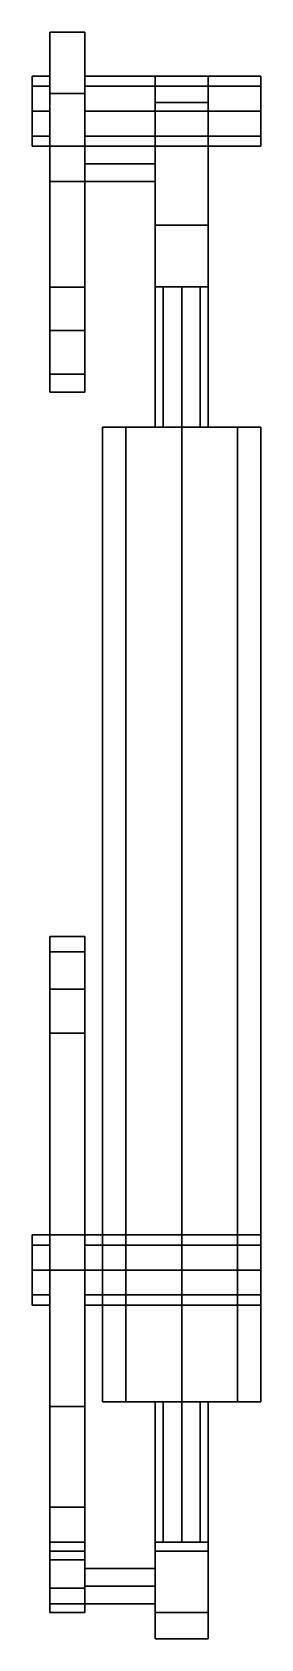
# Model space of a CAD drawing. Extents: x -1.08 to 1.08, y -2.1 to 2.35.
# Drawn here: x -1.08 to -0.82, y 0.52 to 2.35 of the extents above; entities that cross this region are included whole.
import ezdxf

# ---------------------------------------------------------------- set-up
doc = ezdxf.new("R2010")
doc.units = 0
doc.layers.add('SUSPENSION', color=5, linetype='CONTINUOUS')

msp = doc.modelspace()

# ---------------------------------------------------------------- linework, layer by layer
at = {"layer": 'SUSPENSION'}
for points in [[(-1.02, 2.35, 0.46), (-1.02, 2.28, 0.4), (-1.06, 2.28, 0.4), (-1.06, 2.35, 0.46)], [(-1.02, 2.28, 0.6), (-1.02, 2.35, 0.48), (-1.06, 2.35, 0.48), (-1.06, 2.28, 0.6)], [(-1.02, 2.35, 0.48), (-1.02, 2.35, 0.46), (-1.06, 2.35, 0.46), (-1.06, 2.35, 0.48)], [(-1.06, 2.28, 0.4), (-1.06, 2.22, 0.53), (-1.06, 2.35, 0.48), (-1.06, 2.35, 0.46)], [(-1.06, 2.22, 0.53), (-1.06, 2.22, 0.57), (-1.06, 2.28, 0.6), (-1.06, 2.35, 0.48)], [(-1.02, 2.35, 0.46), (-1.02, 2.35, 0.48), (-1.02, 2.22, 0.53), (-1.02, 2.28, 0.4)], [(-1.02, 2.35, 0.48), (-1.02, 2.28, 0.6), (-1.02, 2.22, 0.57), (-1.02, 2.22, 0.53)], [(-1.06, 2.2883, 0.5183), (-1.06, 2.3, 0.49), (-1.08, 2.3, 0.49), (-1.08, 2.2883, 0.5183)], [(-1.06, 2.3, 0.49), (-1.06, 2.2883, 0.4617), (-1.08, 2.2883, 0.4617), (-1.08, 2.3, 0.49)], [(-1.08, 2.2883, 0.4617), (-1.08, 2.22, 0.49), (-1.08, 2.2317, 0.5183), (-1.08, 2.3, 0.49)], [(-1.08, 2.3, 0.49), (-1.08, 2.2317, 0.5183), (-1.08, 2.26, 0.53), (-1.08, 2.2883, 0.5183)], [(-1.06, 2.26, 0.53), (-1.06, 2.2883, 0.5183), (-1.08, 2.2883, 0.5183), (-1.08, 2.26, 0.53)], [(-1.06, 2.2883, 0.4617), (-1.06, 2.26, 0.45), (-1.08, 2.26, 0.45), (-1.08, 2.2883, 0.4617)], [(-1.08, 2.26, 0.45), (-1.08, 2.2317, 0.4617), (-1.08, 2.22, 0.49), (-1.08, 2.2883, 0.4617)], [(-0.82, 2.3, 0.49), (-0.82, 2.2883, 0.4617), (-1.02, 2.2883, 0.4617), (-1.02, 2.3, 0.49)], [(-0.82, 2.2883, 0.5183), (-0.82, 2.3, 0.49), (-1.02, 2.3, 0.49), (-1.02, 2.2883, 0.5183)], [(-0.82, 2.2883, 0.4617), (-0.82, 2.26, 0.45), (-1.02, 2.26, 0.45), (-1.02, 2.2883, 0.4617)], [(-0.82, 2.26, 0.53), (-0.82, 2.2883, 0.5183), (-1.02, 2.2883, 0.5183), (-1.02, 2.26, 0.53)], [(-0.94, 2.27, 0.69), (-0.94, 2.27, 0.79), (-0.94, 2.3, 0.76), (-0.94, 2.3, 0.72)], [(-0.88, 2.3, 0.72), (-0.88, 2.27, 0.69), (-0.94, 2.27, 0.69), (-0.94, 2.3, 0.72)], [(-0.88, 2.27, 0.79), (-0.88, 2.3, 0.76), (-0.94, 2.3, 0.76), (-0.94, 2.27, 0.79)], [(-0.88, 2.3, 0.76), (-0.88, 2.3, 0.72), (-0.94, 2.3, 0.72), (-0.94, 2.3, 0.76)], [(-0.88, 2.3, 0.72), (-0.88, 2.3, 0.76), (-0.88, 2.27, 0.79), (-0.88, 2.27, 0.69)], [(-1.02, 2.28, 0.4), (-1.02, 2.0595, 0.2605), (-1.06, 2.0595, 0.2605), (-1.06, 2.28, 0.4)], [(-1.02, 2.22, 0.73), (-1.02, 2.28, 0.6), (-1.06, 2.28, 0.6), (-1.06, 2.22, 0.73)], [(-1.06, 2.0595, 0.2605), (-1.06, 2.01, 0.38), (-1.06, 2.22, 0.53), (-1.06, 2.28, 0.4)], [(-1.06, 2.22, 0.57), (-1.06, 2.18, 0.7), (-1.06, 2.22, 0.73), (-1.06, 2.28, 0.6)], [(-1.02, 2.28, 0.4), (-1.02, 2.22, 0.53), (-1.02, 2.01, 0.38), (-1.02, 2.0595, 0.2605)], [(-1.02, 2.28, 0.6), (-1.02, 2.22, 0.73), (-1.02, 2.18, 0.7), (-1.02, 2.22, 0.57)], [(-0.94, 2.13, 0.69), (-0.94, 2.13, 0.79), (-0.94, 2.27, 0.79), (-0.94, 2.27, 0.69)], [(-0.88, 2.13, 0.79), (-0.88, 2.27, 0.79), (-0.94, 2.27, 0.79), (-0.94, 2.13, 0.79)], [(-0.88, 2.27, 0.69), (-0.88, 2.13, 0.69), (-0.94, 2.13, 0.69), (-0.94, 2.27, 0.69)], [(-0.88, 2.27, 0.69), (-0.88, 2.27, 0.79), (-0.88, 2.13, 0.79), (-0.88, 2.13, 0.69)], [(-1.06, 2.2317, 0.5183), (-1.06, 2.26, 0.53), (-1.08, 2.26, 0.53), (-1.08, 2.2317, 0.5183)], [(-1.06, 2.26, 0.45), (-1.06, 2.2317, 0.4617), (-1.08, 2.2317, 0.4617), (-1.08, 2.26, 0.45)], [(-0.82, 2.26, 0.45), (-0.82, 2.2317, 0.4617), (-1.02, 2.2317, 0.4617), (-1.02, 2.26, 0.45)], [(-0.82, 2.2317, 0.5183), (-0.82, 2.26, 0.53), (-1.02, 2.26, 0.53), (-1.02, 2.2317, 0.5183)], [(-1.06, 2.22, 0.49), (-1.06, 2.2317, 0.5183), (-1.08, 2.2317, 0.5183), (-1.08, 2.22, 0.49)], [(-1.06, 2.2317, 0.4617), (-1.06, 2.22, 0.49), (-1.08, 2.22, 0.49), (-1.08, 2.2317, 0.4617)], [(-1.02, 2.01, 0.38), (-1.02, 2.22, 0.53), (-1.06, 2.22, 0.53), (-1.06, 2.01, 0.38)], [(-1.02, 2.22, 0.53), (-1.02, 2.22, 0.57), (-1.06, 2.22, 0.57), (-1.06, 2.22, 0.53)], [(-1.02, 2.22, 0.57), (-1.02, 2.18, 0.7), (-1.06, 2.18, 0.7), (-1.06, 2.22, 0.57)], [(-1.02, 2.18, 0.78), (-1.02, 2.22, 0.78), (-1.06, 2.22, 0.78), (-1.06, 2.18, 0.78)], [(-1.02, 2.22, 0.78), (-1.02, 2.22, 0.73), (-1.06, 2.22, 0.73), (-1.06, 2.22, 0.78)], [(-1.06, 2.18, 0.7), (-1.06, 2.18, 0.78), (-1.06, 2.22, 0.78), (-1.06, 2.22, 0.73)], [(-0.82, 2.2317, 0.4617), (-0.82, 2.22, 0.49), (-1.02, 2.22, 0.49), (-1.02, 2.2317, 0.4617)], [(-0.82, 2.22, 0.49), (-0.82, 2.2317, 0.5183), (-1.02, 2.2317, 0.5183), (-1.02, 2.22, 0.49)], [(-1.02, 2.22, 0.73), (-1.02, 2.22, 0.78), (-1.02, 2.18, 0.78), (-1.02, 2.18, 0.7)], [(-0.94, 2.2, 0.77), (-0.94, 2.22, 0.75), (-1.02, 2.22, 0.75), (-1.02, 2.2, 0.77)], [(-0.94, 2.22, 0.75), (-0.94, 2.2, 0.73), (-1.02, 2.2, 0.73), (-1.02, 2.22, 0.75)], [(-0.94, 2.18, 0.75), (-0.94, 2.2, 0.77), (-1.02, 2.2, 0.77), (-1.02, 2.18, 0.75)], [(-0.94, 2.2, 0.73), (-0.94, 2.18, 0.75), (-1.02, 2.18, 0.75), (-1.02, 2.2, 0.73)], [(-1.02, 2.18, 0.7), (-1.02, 2.18, 0.78), (-1.06, 2.18, 0.78), (-1.06, 2.18, 0.7)], [(-0.94, 2.06, 0.71), (-0.94, 2.06, 0.77), (-0.94, 2.13, 0.79), (-0.94, 2.13, 0.69)], [(-0.88, 2.06, 0.77), (-0.88, 2.13, 0.79), (-0.94, 2.13, 0.79), (-0.94, 2.06, 0.77)], [(-0.88, 2.13, 0.69), (-0.88, 2.06, 0.71), (-0.94, 2.06, 0.71), (-0.94, 2.13, 0.69)], [(-0.88, 2.13, 0.69), (-0.88, 2.13, 0.79), (-0.88, 2.06, 0.77), (-0.88, 2.06, 0.71)], [(-1.02, 2.0595, 0.2605), (-1.02, 2.01, 0.24), (-1.06, 2.01, 0.24), (-1.06, 2.0595, 0.2605)], [(-1.06, 2.01, 0.24), (-1.06, 1.9605, 0.3595), (-1.06, 2.01, 0.38), (-1.06, 2.0595, 0.2605)], [(-1.02, 2.0595, 0.2605), (-1.02, 2.01, 0.38), (-1.02, 1.9605, 0.3595), (-1.02, 2.01, 0.24)], [(-0.9312, 2.06, 0.7612), (-0.94, 2.06, 0.74), (-0.94, 1.9, 0.74), (-0.9312, 1.9, 0.7612)], [(-0.94, 2.06, 0.74), (-0.9312, 2.06, 0.7188), (-0.9312, 1.9, 0.7188), (-0.94, 1.9, 0.74)], [(-0.88, 2.06, 0.71), (-0.88, 2.06, 0.77), (-0.94, 2.06, 0.77), (-0.94, 2.06, 0.71)], [(-0.91, 2.06, 0.77), (-0.9312, 2.06, 0.7612), (-0.9312, 1.9, 0.7612), (-0.91, 1.9, 0.77)], [(-0.9312, 2.06, 0.7188), (-0.91, 2.06, 0.71), (-0.91, 1.9, 0.71), (-0.9312, 1.9, 0.7188)], [(-0.8888, 2.06, 0.7612), (-0.91, 2.06, 0.77), (-0.91, 1.9, 0.77), (-0.8888, 1.9, 0.7612)], [(-0.91, 2.06, 0.71), (-0.8888, 2.06, 0.7188), (-0.8888, 1.9, 0.7188), (-0.91, 1.9, 0.71)], [(-0.88, 2.06, 0.74), (-0.8888, 2.06, 0.7612), (-0.8888, 1.9, 0.7612), (-0.88, 1.9, 0.74)], [(-0.8888, 2.06, 0.7188), (-0.88, 2.06, 0.74), (-0.88, 1.9, 0.74), (-0.8888, 1.9, 0.7188)], [(-1.02, 1.9605, 0.3595), (-1.02, 2.01, 0.38), (-1.06, 2.01, 0.38), (-1.06, 1.9605, 0.3595)], [(-1.02, 2.01, 0.24), (-1.02, 1.9605, 0.2605), (-1.06, 1.9605, 0.2605), (-1.06, 2.01, 0.24)], [(-1.06, 1.9605, 0.2605), (-1.06, 1.94, 0.31), (-1.06, 1.9605, 0.3595), (-1.06, 2.01, 0.24)], [(-1.02, 2.01, 0.24), (-1.02, 1.9605, 0.3595), (-1.02, 1.94, 0.31), (-1.02, 1.9605, 0.2605)], [(-1.02, 1.94, 0.31), (-1.02, 1.9605, 0.3595), (-1.06, 1.9605, 0.3595), (-1.06, 1.94, 0.31)], [(-1.02, 1.9605, 0.2605), (-1.02, 1.94, 0.31), (-1.06, 1.94, 0.31), (-1.06, 1.9605, 0.2605)], [(-0.9736, 1.9, 0.8036), (-1, 1.9, 0.74), (-1, 0.79, 0.74), (-0.9736, 0.79, 0.8036)], [(-1, 1.9, 0.74), (-0.9736, 1.9, 0.6764), (-0.9736, 0.79, 0.6764), (-1, 0.79, 0.74)], [(-0.9736, 1.9, 0.8036), (-0.9312, 1.9, 0.7612), (-0.94, 1.9, 0.74), (-1, 1.9, 0.74)], [(-1, 1.9, 0.74), (-0.94, 1.9, 0.74), (-0.9312, 1.9, 0.7188), (-0.9736, 1.9, 0.6764)], [(-0.91, 1.9, 0.83), (-0.9736, 1.9, 0.8036), (-0.9736, 0.79, 0.8036), (-0.91, 0.79, 0.83)], [(-0.9736, 1.9, 0.6764), (-0.91, 1.9, 0.65), (-0.91, 0.79, 0.65), (-0.9736, 0.79, 0.6764)], [(-0.91, 1.9, 0.83), (-0.91, 1.9, 0.77), (-0.9312, 1.9, 0.7612), (-0.9736, 1.9, 0.8036)], [(-0.9736, 1.9, 0.6764), (-0.9312, 1.9, 0.7188), (-0.91, 1.9, 0.71), (-0.91, 1.9, 0.65)], [(-0.8464, 1.9, 0.8036), (-0.91, 1.9, 0.83), (-0.91, 0.79, 0.83), (-0.8464, 0.79, 0.8036)], [(-0.91, 1.9, 0.65), (-0.8464, 1.9, 0.6764), (-0.8464, 0.79, 0.6764), (-0.91, 0.79, 0.65)], [(-0.91, 1.9, 0.65), (-0.91, 1.9, 0.71), (-0.8888, 1.9, 0.7188), (-0.8464, 1.9, 0.6764)], [(-0.8464, 1.9, 0.8036), (-0.8888, 1.9, 0.7612), (-0.91, 1.9, 0.77), (-0.91, 1.9, 0.83)], [(-0.8464, 1.9, 0.6764), (-0.8888, 1.9, 0.7188), (-0.88, 1.9, 0.74), (-0.82, 1.9, 0.74)], [(-0.82, 1.9, 0.74), (-0.88, 1.9, 0.74), (-0.8888, 1.9, 0.7612), (-0.8464, 1.9, 0.8036)], [(-0.82, 1.9, 0.74), (-0.8464, 1.9, 0.8036), (-0.8464, 0.79, 0.8036), (-0.82, 0.79, 0.74)], [(-0.8464, 1.9, 0.6764), (-0.82, 1.9, 0.74), (-0.82, 0.79, 0.74), (-0.8464, 0.79, 0.6764)], [(-1.02, 1.3024, 0.3524), (-1.02, 1.32, 0.31), (-1.06, 1.32, 0.31), (-1.06, 1.3024, 0.3524)], [(-1.02, 1.32, 0.31), (-1.02, 1.3024, 0.2676), (-1.06, 1.3024, 0.2676), (-1.06, 1.32, 0.31)], [(-1.06, 1.3024, 0.3524), (-1.06, 1.32, 0.31), (-1.06, 1.3024, 0.2676), (-1.06, 1.26, 0.37)], [(-1.02, 1.26, 0.37), (-1.02, 1.3024, 0.2676), (-1.02, 1.32, 0.31), (-1.02, 1.3024, 0.3524)], [(-1.02, 1.26, 0.37), (-1.02, 1.3024, 0.3524), (-1.06, 1.3024, 0.3524), (-1.06, 1.26, 0.37)], [(-1.02, 1.3024, 0.2676), (-1.02, 1.26, 0.25), (-1.06, 1.26, 0.25), (-1.06, 1.3024, 0.2676)], [(-1.06, 1.3024, 0.2676), (-1.06, 1.26, 0.25), (-1.06, 1.21, 0.25), (-1.06, 1.26, 0.37)], [(-1.02, 1.26, 0.37), (-1.02, 1.21, 0.25), (-1.02, 1.26, 0.25), (-1.02, 1.3024, 0.2676)], [(-1.02, 0.98, 0.54), (-1.02, 1.26, 0.37), (-1.06, 1.26, 0.37), (-1.06, 0.98, 0.54)], [(-1.02, 1.26, 0.25), (-1.02, 1.21, 0.25), (-1.06, 1.21, 0.25), (-1.06, 1.26, 0.25)], [(-1.06, 0.98, 0.54), (-1.06, 1.26, 0.37), (-1.06, 1.21, 0.25), (-1.06, 0.94, 0.39)], [(-1.02, 0.94, 0.39), (-1.02, 1.21, 0.25), (-1.02, 1.26, 0.37), (-1.02, 0.98, 0.54)], [(-1.02, 1.21, 0.25), (-1.02, 0.94, 0.39), (-1.06, 0.94, 0.39), (-1.06, 1.21, 0.25)], [(-1.08, 0.9683, 0.4217), (-1.08, 0.9, 0.45), (-1.08, 0.9117, 0.4783), (-1.08, 0.98, 0.45)], [(-1.06, 0.98, 0.45), (-1.06, 0.9683, 0.4217), (-1.08, 0.9683, 0.4217), (-1.08, 0.98, 0.45)], [(-1.08, 0.98, 0.45), (-1.08, 0.9117, 0.4783), (-1.08, 0.94, 0.49), (-1.08, 0.9683, 0.4783)], [(-1.06, 0.9683, 0.4783), (-1.06, 0.98, 0.45), (-1.08, 0.98, 0.45), (-1.08, 0.9683, 0.4783)], [(-1.06, 0.94, 0.39), (-1.06, 0.94, 0.39), (-1.06, 0.7847, 0.47), (-1.06, 0.98, 0.54)], [(-1.02, 0.63, 0.54), (-1.02, 0.98, 0.54), (-1.06, 0.98, 0.54), (-1.06, 0.63, 0.54)], [(-1.06, 0.7847, 0.47), (-1.06, 0.55, 0.47), (-1.06, 0.63, 0.54), (-1.06, 0.98, 0.54)], [(-1.02, 0.98, 0.54), (-1.02, 0.7847, 0.47), (-1.02, 0.94, 0.39)], [(-1.02, 0.98, 0.54), (-1.02, 0.63, 0.54), (-1.02, 0.55, 0.47), (-1.02, 0.7847, 0.47)], [(-0.82, 0.98, 0.45), (-0.82, 0.9683, 0.4217), (-1.02, 0.9683, 0.4217), (-1.02, 0.98, 0.45)], [(-0.82, 0.9683, 0.4783), (-0.82, 0.98, 0.45), (-1.02, 0.98, 0.45), (-1.02, 0.9683, 0.4783)], [(-1.08, 0.94, 0.41), (-1.08, 0.9117, 0.4217), (-1.08, 0.9, 0.45), (-1.08, 0.9683, 0.4217)], [(-1.06, 0.9683, 0.4217), (-1.06, 0.94, 0.41), (-1.08, 0.94, 0.41), (-1.08, 0.9683, 0.4217)], [(-1.06, 0.94, 0.49), (-1.06, 0.9683, 0.4783), (-1.08, 0.9683, 0.4783), (-1.08, 0.94, 0.49)], [(-0.82, 0.94, 0.49), (-0.82, 0.9683, 0.4783), (-1.02, 0.9683, 0.4783), (-1.02, 0.94, 0.49)], [(-0.82, 0.9683, 0.4217), (-0.82, 0.94, 0.41), (-1.02, 0.94, 0.41), (-1.02, 0.9683, 0.4217)], [(-1.06, 0.94, 0.41), (-1.06, 0.9117, 0.4217), (-1.08, 0.9117, 0.4217), (-1.08, 0.94, 0.41)], [(-1.06, 0.9117, 0.4783), (-1.06, 0.94, 0.49), (-1.08, 0.94, 0.49), (-1.08, 0.9117, 0.4783)], [(-1.06, 0.94, 0.39), (-1.06, 0.67, 0.25), (-1.06, 0.62, 0.37), (-1.06, 0.7847, 0.47)], [(-1.06, 0.67, 0.25), (-1.06, 0.94, 0.39), (-1.02, 0.94, 0.39), (-1.02, 0.67, 0.25)], [(-1.02, 0.7847, 0.47), (-1.02, 0.62, 0.37), (-1.02, 0.67, 0.25), (-1.02, 0.94, 0.39)], [(-0.82, 0.9117, 0.4783), (-0.82, 0.94, 0.49), (-1.02, 0.94, 0.49), (-1.02, 0.9117, 0.4783)], [(-0.82, 0.94, 0.41), (-0.82, 0.9117, 0.4217), (-1.02, 0.9117, 0.4217), (-1.02, 0.94, 0.41)], [(-1.06, 0.9117, 0.4217), (-1.06, 0.9, 0.45), (-1.08, 0.9, 0.45), (-1.08, 0.9117, 0.4217)], [(-1.06, 0.9, 0.45), (-1.06, 0.9117, 0.4783), (-1.08, 0.9117, 0.4783), (-1.08, 0.9, 0.45)], [(-0.82, 0.9117, 0.4217), (-0.82, 0.9, 0.45), (-1.02, 0.9, 0.45), (-1.02, 0.9117, 0.4217)], [(-0.82, 0.9, 0.45), (-0.82, 0.9117, 0.4783), (-1.02, 0.9117, 0.4783), (-1.02, 0.9, 0.45)], [(-1, 0.79, 0.74), (-0.94, 0.79, 0.74), (-0.9312, 0.79, 0.7612), (-0.9736, 0.79, 0.8036)], [(-0.9736, 0.79, 0.6764), (-0.9312, 0.79, 0.7188), (-0.94, 0.79, 0.74), (-1, 0.79, 0.74)], [(-0.9736, 0.79, 0.8036), (-0.9312, 0.79, 0.7612), (-0.91, 0.79, 0.77), (-0.91, 0.79, 0.83)], [(-0.91, 0.79, 0.65), (-0.91, 0.79, 0.71), (-0.9312, 0.79, 0.7188), (-0.9736, 0.79, 0.6764)], [(-0.94, 0.63, 0.74), (-0.9312, 0.63, 0.7612), (-0.9312, 0.79, 0.7612), (-0.94, 0.79, 0.74)], [(-0.9312, 0.63, 0.7188), (-0.94, 0.63, 0.74), (-0.94, 0.79, 0.74), (-0.9312, 0.79, 0.7188)], [(-0.9312, 0.63, 0.7612), (-0.91, 0.63, 0.77), (-0.91, 0.79, 0.77), (-0.9312, 0.79, 0.7612)], [(-0.91, 0.63, 0.71), (-0.9312, 0.63, 0.7188), (-0.9312, 0.79, 0.7188), (-0.91, 0.79, 0.71)], [(-0.8464, 0.79, 0.6764), (-0.8888, 0.79, 0.7188), (-0.91, 0.79, 0.71), (-0.91, 0.79, 0.65)], [(-0.91, 0.79, 0.83), (-0.91, 0.79, 0.77), (-0.8888, 0.79, 0.7612), (-0.8464, 0.79, 0.8036)], [(-0.91, 0.63, 0.77), (-0.8888, 0.63, 0.7612), (-0.8888, 0.79, 0.7612), (-0.91, 0.79, 0.77)], [(-0.8888, 0.63, 0.7188), (-0.91, 0.63, 0.71), (-0.91, 0.79, 0.71), (-0.8888, 0.79, 0.7188)], [(-0.82, 0.79, 0.74), (-0.88, 0.79, 0.74), (-0.8888, 0.79, 0.7188), (-0.8464, 0.79, 0.6764)], [(-0.8464, 0.79, 0.8036), (-0.8888, 0.79, 0.7612), (-0.88, 0.79, 0.74), (-0.82, 0.79, 0.74)], [(-0.8888, 0.63, 0.7612), (-0.88, 0.63, 0.74), (-0.88, 0.79, 0.74), (-0.8888, 0.79, 0.7612)], [(-0.88, 0.63, 0.74), (-0.8888, 0.63, 0.7188), (-0.8888, 0.79, 0.7188), (-0.88, 0.79, 0.74)], [(-1.06, 0.7847, 0.47), (-1.06, 0.62, 0.37), (-1.02, 0.62, 0.37), (-1.02, 0.7847, 0.47)], [(-1.02, 0.7847, 0.47), (-1.02, 0.55, 0.47), (-1.06, 0.55, 0.47), (-1.06, 0.7847, 0.47)], [(-1.06, 0.62, 0.37), (-1.06, 0.67, 0.25), (-1.06, 0.62, 0.25), (-1.06, 0.5776, 0.2676)], [(-1.06, 0.62, 0.25), (-1.06, 0.67, 0.25), (-1.02, 0.67, 0.25), (-1.02, 0.62, 0.25)], [(-1.02, 0.5776, 0.2676), (-1.02, 0.62, 0.25), (-1.02, 0.67, 0.25), (-1.02, 0.62, 0.37)], [(-1.02, 0.61, 0.69), (-1.02, 0.63, 0.54), (-1.06, 0.63, 0.54), (-1.06, 0.61, 0.69)], [(-1.06, 0.63, 0.54), (-1.06, 0.63, 0.54), (-1.06, 0.55, 0.47), (-1.06, 0.61, 0.69)], [(-0.88, 0.62, 0.78), (-0.88, 0.63, 0.77), (-0.94, 0.63, 0.77), (-0.94, 0.62, 0.78)], [(-0.88, 0.63, 0.77), (-0.88, 0.63, 0.71), (-0.94, 0.63, 0.71), (-0.94, 0.63, 0.77)], [(-0.88, 0.63, 0.71), (-0.88, 0.62, 0.69), (-0.94, 0.62, 0.69), (-0.94, 0.63, 0.71)], [(-0.94, 0.63, 0.77), (-0.94, 0.63, 0.71), (-0.94, 0.62, 0.69), (-0.94, 0.62, 0.78)], [(-0.88, 0.62, 0.78), (-0.88, 0.62, 0.69), (-0.88, 0.63, 0.71), (-0.88, 0.63, 0.77)], [(-1.06, 0.62, 0.37), (-1.06, 0.5776, 0.2676), (-1.06, 0.56, 0.31), (-1.06, 0.5776, 0.3524)], [(-1.06, 0.62, 0.37), (-1.06, 0.5776, 0.3524), (-1.02, 0.5776, 0.3524), (-1.02, 0.62, 0.37)], [(-1.06, 0.5776, 0.2676), (-1.06, 0.62, 0.25), (-1.02, 0.62, 0.25), (-1.02, 0.5776, 0.2676)], [(-1.02, 0.61, 0.77), (-1.02, 0.61, 0.69), (-1.06, 0.61, 0.69), (-1.06, 0.61, 0.77)], [(-1.02, 0.55, 0.77), (-1.02, 0.61, 0.77), (-1.06, 0.61, 0.77), (-1.06, 0.55, 0.77)], [(-1.06, 0.61, 0.77), (-1.06, 0.61, 0.69), (-1.06, 0.55, 0.47), (-1.06, 0.55, 0.77)], [(-1.02, 0.5776, 0.3524), (-1.02, 0.56, 0.31), (-1.02, 0.5776, 0.2676), (-1.02, 0.62, 0.37)], [(-1.02, 0.55, 0.77), (-1.02, 0.55, 0.47), (-1.02, 0.61, 0.69), (-1.02, 0.61, 0.77)], [(-0.88, 0.55, 0.78), (-0.88, 0.62, 0.78), (-0.94, 0.62, 0.78), (-0.94, 0.55, 0.78)], [(-0.88, 0.62, 0.69), (-0.88, 0.55, 0.69), (-0.94, 0.55, 0.69), (-0.94, 0.62, 0.69)], [(-0.94, 0.62, 0.78), (-0.94, 0.62, 0.69), (-0.94, 0.55, 0.69), (-0.94, 0.55, 0.78)], [(-0.88, 0.55, 0.78), (-0.88, 0.55, 0.69), (-0.88, 0.62, 0.69), (-0.88, 0.62, 0.78)], [(-0.94, 0.6, 0.75), (-0.94, 0.58, 0.73), (-1.02, 0.58, 0.73), (-1.02, 0.6, 0.75)], [(-0.94, 0.58, 0.77), (-0.94, 0.6, 0.75), (-1.02, 0.6, 0.75), (-1.02, 0.58, 0.77)], [(-1.06, 0.5776, 0.3524), (-1.06, 0.56, 0.31), (-1.02, 0.56, 0.31), (-1.02, 0.5776, 0.3524)], [(-1.06, 0.56, 0.31), (-1.06, 0.5776, 0.2676), (-1.02, 0.5776, 0.2676), (-1.02, 0.56, 0.31)], [(-0.94, 0.58, 0.73), (-0.94, 0.56, 0.75), (-1.02, 0.56, 0.75), (-1.02, 0.58, 0.73)], [(-0.94, 0.56, 0.75), (-0.94, 0.58, 0.77), (-1.02, 0.58, 0.77), (-1.02, 0.56, 0.75)], [(-1.02, 0.55, 0.47), (-1.02, 0.55, 0.77), (-1.06, 0.55, 0.77), (-1.06, 0.55, 0.47)], [(-0.88, 0.55, 0.69), (-0.88, 0.52, 0.72), (-0.94, 0.52, 0.72), (-0.94, 0.55, 0.69)], [(-0.88, 0.52, 0.76), (-0.88, 0.55, 0.78), (-0.94, 0.55, 0.78), (-0.94, 0.52, 0.76)], [(-0.94, 0.55, 0.78), (-0.94, 0.55, 0.69), (-0.94, 0.52, 0.72), (-0.94, 0.52, 0.76)], [(-0.88, 0.52, 0.76), (-0.88, 0.52, 0.72), (-0.88, 0.55, 0.69), (-0.88, 0.55, 0.78)], [(-0.88, 0.52, 0.72), (-0.88, 0.52, 0.76), (-0.94, 0.52, 0.76), (-0.94, 0.52, 0.72)]]:
    msp.add_3dface(points, dxfattribs=at)

doc.saveas('drawing.dxf')
